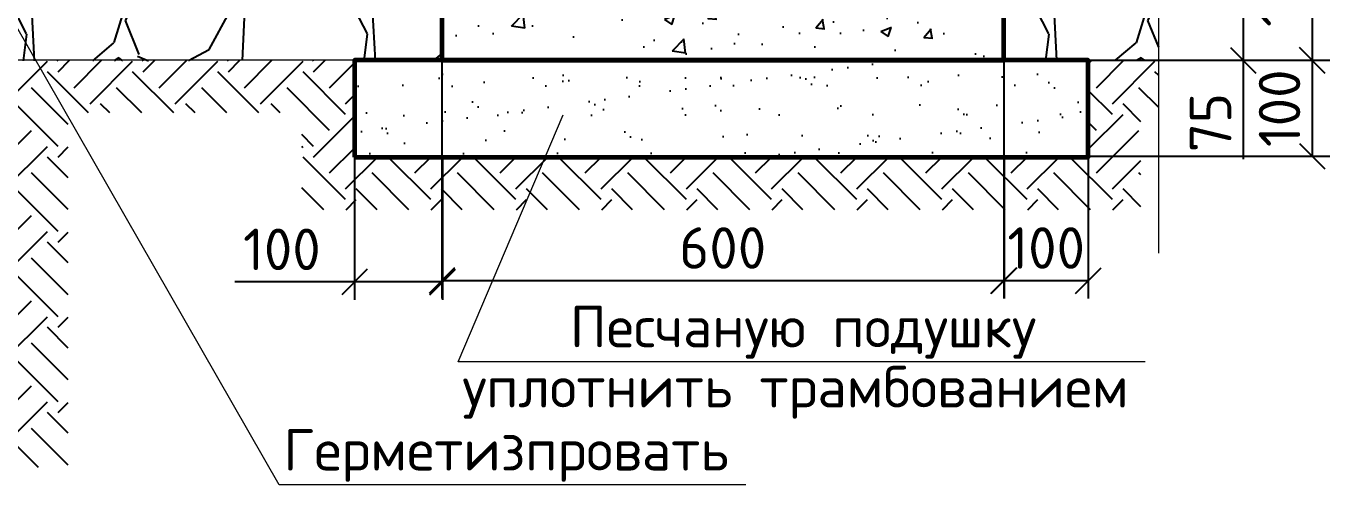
# Model space of a CAD drawing. Header units: millimetres. Extents: x 2079 to 5812, y 229 to 1012.
# Drawn here: x 5011.1 to 5121.1, y 706.8 to 745.5 of the extents above; entities that cross this region are included whole.
import ezdxf

# ---------------------------------------------------------------- set-up
doc = ezdxf.new("R2010")
doc.units = ezdxf.units.MM
for name, color, linetype, lineweight in [('12  Размер', 7, 'Continuous', 20), ('Объекты проектирования', 1, 'Continuous', 60), ('Размерный', 4, 'Continuous', 30)]:
    doc.layers.add(name, color=color, linetype=linetype, lineweight=lineweight)
doc.layers.add('РАЗМЕР', color=7, linetype='Continuous')
doc.layers.add('Штриховка', color=7, linetype='Continuous')
doc.styles.add('-ISOCPEUR-', font='isocpeur.ttf')
doc.styles.add('GOST', font='GOST.shx', dxfattribs={"oblique": 15})
doc.dimstyles.new('М 1 к 20', dxfattribs={"dimtxt": 3.5, "dimasz": 2.15, "dimexe": 1.5, "dimexo": 0, "dimgap": 1, "dimtad": 1, "dimdec": 0, "dimlfac": 20, "dimzin": 0, "dimdsep": 46, "dimtxsty": 'GOST', "dimblk": 'OBLIQUE', "dimcen": 5, "dimclrd": 256, "dimclre": 256, "dimclrt": 256, "dimazin": 2, "dimtm": 1e-09, "dimtfac": 1, "dimtdec": 0, "dimtmove": 0, "dimatfit": 3, "dimldrblk": 'NONE', "dimfxl": 0, "dimtolj": 1, "dimtzin": 0, "dimlwd": 25, "dimlwe": 25, "dimarcsym": 0})

# ---------------------------------------------------------------- blocks, each defined once
blk = doc.blocks.new('_Oblique')
at = {"color": 0, "linetype": 'ByBlock', "lineweight": -2}
blk.add_line((-0.5, -0.5), (0.5, 0.5), dxfattribs=at)
blk = doc.blocks.new('*D105')
at = {"layer": '12  Размер', "lineweight": 25, "ltscale": 50.00000000000001, "transparency": 16777216}
for p, q in [((5093.568791251431, 754.9157955138314), (5121.075746774384, 754.9157955138314)), ((5119.575746774384, 754.9157955138314), (5119.575746774384, 742.5862337578608)), ((5093.568791251431, 742.5862337578608), (5121.075746774384, 742.5862337578608))]:
    blk.add_line(p, q, dxfattribs=at)
at = {"layer": 'Defpoints', "color": 0, "ltscale": 50.00000000000001, "transparency": 16777216}
for p in [(5093.568791251431, 754.9157955138314), (5093.568791251431, 742.5862337578608), (5119.575746774384, 742.5862337578608)]:
    blk.add_point(p, dxfattribs=at)
at = {"layer": '12  Размер', "lineweight": 25, "ltscale": 50.00000000000001, "transparency": 16777216, "xscale": 2.15, "yscale": 2.15, "zscale": 2.15}
for p, rotation in [((5119.575746774384, 754.9157955138314), 90), ((5119.575746774384, 742.5862337578608), 270)]:
    blk.add_blockref('_Oblique', p, dxfattribs=dict(at, rotation=rotation))
at = {"layer": '12  Размер', "ltscale": 50.00000000000001, "transparency": 16777216, "insert": (5116.825746774383, 748.7510146358445), "char_height": 3.5, "attachment_point": 5, "rotation": 90, "style": '-ISOCPEUR-'}
blk.add_mtext('\\A1;150', dxfattribs=at)
blk = doc.blocks.new('_None')
blk = doc.blocks.new('*D106')
at = {"layer": '12  Размер', "lineweight": 25, "ltscale": 50.00000000000001, "transparency": 16777216}
for p, q in [((5093.568791251431, 742.5862337578608), (5121.075746774388, 742.5862337578608)), ((5119.575746774388, 742.5862337578608), (5119.575746774388, 734.4984917847785)), ((5100.698976640266, 734.4984917847785), (5121.075746774388, 734.4984917847785))]:
    blk.add_line(p, q, dxfattribs=at)
at = {"layer": 'Defpoints', "color": 0, "ltscale": 50.00000000000001, "transparency": 16777216}
for p in [(5093.568791251431, 742.5862337578608), (5100.698976640266, 734.4984917847785), (5119.575746774388, 734.4984917847785)]:
    blk.add_point(p, dxfattribs=at)
at = {"layer": '12  Размер', "lineweight": 25, "ltscale": 50.00000000000001, "transparency": 16777216, "xscale": 2.15, "yscale": 2.15, "zscale": 2.15}
for p, rotation in [((5119.575746774388, 742.5862337578608), 90), ((5119.575746774388, 734.4984917847785), 270)]:
    blk.add_blockref('_Oblique', p, dxfattribs=dict(at, rotation=rotation))
at = {"layer": '12  Размер', "ltscale": 50.00000000000001, "transparency": 16777216, "insert": (5116.825746774387, 738.542362771318), "char_height": 3.5, "attachment_point": 5, "rotation": 90, "style": '-ISOCPEUR-'}
blk.add_mtext('\\A1;100', dxfattribs=at)
blk = doc.blocks.new('*D107')
at = {"layer": '12  Размер', "lineweight": 25, "ltscale": 50.00000000000001, "transparency": 16777216}
for p, q in [((5038.825707616385, 734.4251566583594), (5038.825707616385, 722.3894849179001)), ((5046.250087384265, 734.4251566583594), (5046.250087384265, 722.3894849179001)), ((5038.825707616385, 723.8894849179001), (5028.725707616385, 723.8894849179001)), ((5046.250087384265, 723.8894849179001), (5038.825707616385, 723.8894849179001))]:
    blk.add_line(p, q, dxfattribs=at)
at = {"layer": 'Defpoints', "color": 0, "ltscale": 50.00000000000001, "transparency": 16777216}
for p in [(5038.825707616385, 734.4251566583594), (5046.250087384265, 734.4251566583594), (5038.825707616385, 723.8894849179001)]:
    blk.add_point(p, dxfattribs=at)
at = {"layer": '12  Размер', "lineweight": 25, "ltscale": 50.00000000000001, "transparency": 16777216, "xscale": 2.15, "yscale": 2.15, "zscale": 2.15, "rotation": 180}
blk.add_blockref('_Oblique', (5038.825707616385, 723.8894849179001), dxfattribs=at)
at = {"layer": '12  Размер', "lineweight": 25, "ltscale": 50.00000000000001, "transparency": 16777216, "xscale": 2.15, "yscale": 2.15, "zscale": 2.15}
blk.add_blockref('_Oblique', (5046.250087384265, 723.8894849179001), dxfattribs=at)
at = {"layer": '12  Размер', "ltscale": 50.00000000000001, "transparency": 16777216, "insert": (5032.700707616385, 726.6394849179001), "char_height": 3.5, "attachment_point": 5, "style": '-ISOCPEUR-'}
blk.add_mtext('\\A1;100', dxfattribs=at)
blk = doc.blocks.new('*D108')
at = {"layer": '12  Размер', "lineweight": 25, "ltscale": 50.00000000000001, "transparency": 16777216}
for p, q in [((5100.698976640264, 734.4984917847783), (5100.698976640264, 722.502957682615)), ((5093.597248503369, 734.4253452209291), (5093.597248503369, 722.502957682615)), ((5093.597248503369, 724.002957682615), (5100.698976640264, 724.002957682615))]:
    blk.add_line(p, q, dxfattribs=at)
at = {"layer": 'Defpoints', "color": 0, "ltscale": 50.00000000000001, "transparency": 16777216}
for p in [(5100.698976640264, 734.4984917847783), (5093.597248503369, 734.4253452209291), (5100.698976640264, 724.002957682615)]:
    blk.add_point(p, dxfattribs=at)
at = {"layer": '12  Размер', "lineweight": 25, "ltscale": 50.00000000000001, "transparency": 16777216, "xscale": 2.15, "yscale": 2.15, "zscale": 2.15, "rotation": 180}
blk.add_blockref('_Oblique', (5093.597248503369, 724.002957682615), dxfattribs=at)
at = {"layer": '12  Размер', "lineweight": 25, "ltscale": 50.00000000000001, "transparency": 16777216, "xscale": 2.15, "yscale": 2.15, "zscale": 2.15}
blk.add_blockref('_Oblique', (5100.698976640264, 724.002957682615), dxfattribs=at)
at = {"layer": '12  Размер', "ltscale": 50.00000000000001, "transparency": 16777216, "insert": (5097.148112571816, 726.752957682615), "char_height": 3.5, "attachment_point": 5, "style": '-ISOCPEUR-'}
blk.add_mtext('\\A1;100', dxfattribs=at)
blk = doc.blocks.new('*D109')
at = {"layer": '12  Размер', "lineweight": 25, "ltscale": 50.00000000000001, "transparency": 16777216}
for p, q in [((5093.498241567888, 748.6748637130247), (5115.258660602973, 748.6748637130247)), ((5113.758660602973, 748.6748637130247), (5113.758660602973, 742.5862337578608)), ((5093.568791251431, 742.5862337578608), (5115.258660602973, 742.5862337578608)), ((5113.758660602973, 742.5862337578608), (5113.758660602973, 734.2362337578608))]:
    blk.add_line(p, q, dxfattribs=at)
at = {"layer": 'Defpoints', "color": 0, "ltscale": 50.00000000000001, "transparency": 16777216}
for p in [(5093.498241567888, 748.6748637130247), (5093.568791251431, 742.5862337578608), (5113.758660602973, 742.5862337578608)]:
    blk.add_point(p, dxfattribs=at)
at = {"layer": '12  Размер', "lineweight": 25, "ltscale": 50.00000000000001, "transparency": 16777216, "xscale": 2.15, "yscale": 2.15, "zscale": 2.15}
for p, rotation in [((5113.758660602973, 748.6748637130247), 90), ((5113.758660602973, 742.5862337578608), 270)]:
    blk.add_blockref('_Oblique', p, dxfattribs=dict(at, rotation=rotation))
at = {"layer": '12  Размер', "ltscale": 50.00000000000001, "transparency": 16777216, "insert": (5111.008660602972, 737.3362337578592), "char_height": 3.5, "attachment_point": 5, "rotation": 90, "style": '-ISOCPEUR-'}
blk.add_mtext('\\A1;75', dxfattribs=at)
blk = doc.blocks.new('*D111')
at = {"layer": '12  Размер', "lineweight": 25, "ltscale": 50.00000000000001, "transparency": 16777216}
for p, q in [((5046.182201380074, 742.5862337578606), (5046.182201380074, 722.502957682615)), ((5093.56879125143, 742.5862337578606), (5093.56879125143, 722.502957682615)), ((5046.182201380074, 724.002957682615), (5093.56879125143, 724.002957682615))]:
    blk.add_line(p, q, dxfattribs=at)
at = {"layer": 'Defpoints', "color": 0, "ltscale": 50.00000000000001, "transparency": 16777216}
for p in [(5046.182201380074, 742.5862337578606), (5093.56879125143, 742.5862337578606), (5093.56879125143, 724.002957682615)]:
    blk.add_point(p, dxfattribs=at)
at = {"layer": '12  Размер', "lineweight": 25, "ltscale": 50.00000000000001, "transparency": 16777216, "xscale": 2.15, "yscale": 2.15, "zscale": 2.15, "rotation": 180}
blk.add_blockref('_Oblique', (5046.182201380074, 724.002957682615), dxfattribs=at)
at = {"layer": '12  Размер', "lineweight": 25, "ltscale": 50.00000000000001, "transparency": 16777216, "xscale": 2.15, "yscale": 2.15, "zscale": 2.15}
blk.add_blockref('_Oblique', (5093.56879125143, 724.002957682615), dxfattribs=at)
at = {"layer": '12  Размер', "ltscale": 50.00000000000001, "transparency": 16777216, "insert": (5069.875496315752, 726.752957682615), "char_height": 3.5, "attachment_point": 5, "style": '-ISOCPEUR-'}
blk.add_mtext('\\A1;600', dxfattribs=at)

msp = doc.modelspace()

# ---------------------------------------------------------------- hatches: boundary and pattern name
at = {"layer": 'Штриховка'}
h = msp.add_hatch(dxfattribs=at)
h.set_pattern_fill('AR-SAND', scale=0.1, style=0)
h.set_pattern_definition([(37.50000000000001, (-10953.9737973594, 4740.516888587761), (-0.1600031295984046, 4.894132373293424), [0, -3.860800000000001, 0, -4.318000000000001, 0, -4.1275]), (7.499999999999999, (-10953.9737973594, 4740.516888587761), (4.495232831380027, 7.168251005683543), [0, -2.0828, 0, -3.4798, 0, -1.3335]), (327.5, (-10957.0979973594, 4740.516888587761), (7.90992370241458, 0.01437184678545762), [0, -1.27, 0, -4.572, 0, -5.969]), (317.5, (-10957.0979973594, 4740.516888587761), (7.635564524722972, 2.229293232572163), [0, -0.635, 0, -2.9972, 0, -3.429])])
h.paths.add_polyline_path([(5100.698976640264, 742.5862337578606), (5038.825707616385, 742.5862337578606), (5038.825707616385, 734.4251566583594), (5100.698976640264, 734.4251566583594)])
h.paths.add_polyline_path([(5082.629729832022, 792.9098655539551), (5082.629729832022, 815.0458677876991), (5073.614813747392, 815.0458677876991), (5073.614813747392, 772.2758557468437, -0.414213562373089), (5063.12670218824, 761.7877441876904), (5057.127944150869, 760.4336266940331), (5057.127944150869, 755.0266027715729), (5082.629729832022, 755.0266027715729)])
h.paths.add_polyline_path([(5066.264009894521, 815.0458677876991), (5057.127944150869, 815.0458677876991), (5057.127944150869, 792.8348560169438), (5057.127944150869, 767.8805691154689), (5063.013053878087, 769.1406071593324, 0.4248661393476422), (5066.264009894521, 772.2758557468437)], flags=17)
h.paths.add_polyline_path([(5063.43650369685, 757.2890161891414), (5074.781478443681, 757.2890161891414), (5076.406874100159, 763.355075361525), (5065.06189935333, 763.355075361525)], flags=24)
h = msp.add_hatch(dxfattribs=at)
h.set_pattern_fill('GRAVEL', scale=0.8, angle=45, style=0)
h.set_pattern_definition([(273.0127875, (-10957.99695210164, 4765.230553432943), (14.36840977666074, -244.2629664940856), [2.73377152, -270.64386911652]), (229.969741, (-10957.8532680037, 4762.500555572138), (158.0525068440633, 186.7893280685547), [4.691237759999975, -464.4323911481904]), (177.5104471, (-10960.87063406038, 4758.908453123709), (301.7366056734302, -14.36840967784963), [3.30785216, -327.4777823528]), (312.2736889999999, (-10962.8822114315, 4749.712670855735), (-272.9997860488997, 301.7366056965069), [4.272036160000001, -422.931499405904]), (337.83365418, (-10960.00852947276, 4746.551620701119), (-244.2629664965818, 100.5788685474443), [4.189069600000001, -414.718461962752]), (42.27368899999997, (-10956.12905882846, 4744.97109562381), (-301.7366056965069, -272.9997860488997), [4.272036160000001, -422.931499405904]), (82.69424047, (-10952.96800867384, 4747.844777582553), (-43.10522936209938, -330.473425257813), [5.64954928, -559.3049225139761]), (117.25532837, (-10952.24958818416, 4753.448457402101), (-215.526146870019, 416.6838840360396), [5.33375616, -528.04205281524]), (166.42956562, (-10954.69221784909, 4758.190032634024), (-301.7366056741978, 71.84204894220872), [4.286503999999975, -424.3643655896945]), (220.2363583, (-10958.85905668927, 4759.195821319585), (172.4209175470917, 143.6840979100116), [4.89370624, -239.7914956]), (267.3974378, (-10962.59484323563, 4756.034771164968), (-14.36840978217447, -330.4734252558463), [6.328623359999976, -626.5341800974129]), (183.81407483, (-10948.51380163779, 4763.793712453571), (-186.7893273192153, -14.36840978066778), [2.16003632, -213.844526594752]), (216.4692344, (-10950.66906310685, 4763.650028355634), (215.5261468780938, 158.0525077684483), [4.10945584, -406.83711197632]), (270, (-10953.9737973594, 4761.207398690703), (14.368409793712, -14.368409793712), [2.87367472, -25.863144867424]), (248.19859051, (-10956.70379522021, 4761.925819180389), (43.10522938812809, 100.5788685528939), [1.547530559999994, -153.2049789511512]), (336.80140949, (-10957.27853161196, 4760.488978201018), (-57.47363917684719, 28.73681958341272), [2.18852496, -107.23802392]), (75.96375653, (-10955.26695424084, 4759.626873613395), (14.36840979634255, 71.84204896803001), [3.55455728, -114.93038522328]), (206.56505118, (-10954.40484965321, 4763.075291963885), (43.10522938037582, 14.36840979596676), [2.57029712, -61.687184934624]), (61.38954033400001, (-10965.61220929231, 4752.155300520666), (100.578868555974, 186.7893273182406), [3.600704, -356.470613380312]), (115.34617594, (-10963.88800011706, 4755.316350675283), (100.5788685488531, -215.5261469090522), [3.020791519999988, -299.0577254255984]), (338.19859051, (-10957.27853161196, 4765.948973922628), (-100.5788685529682, 43.10522938815789), [3.095040799999988, -151.6574687111512]), (28.61045967000005, (-10954.40484965321, 4764.799501139132), (-186.7893273111964, -100.5788685690386), [3.600704, -356.47061338032]), (24.44395478000004, (-10956.70379522021, 4743.246886448565), (-100.5788685559749, -43.10522938112996), [3.4722816, -170.141874504848]), (339.7751406, (-10953.54274506559, 4744.683727427937), (-229.8945567460065, 86.21045863787151), [2.90937696, -288.02874704576]), (111.80140949, (-10942.76643772031, 4751.724248226854), (-43.10522938745066, 100.5788685532683), [3.0950408, -151.657468711152]), (62.35402464, (-10943.91591050381, 4754.597930185597), (-129.3156881276164, -244.2629665014276), [3.406261920000001, -337.2190078416]), (114.44395478, (-10949.80695851923, 4744.683727427937), (43.10522938043145, -100.5788685562749), [1.736140799999994, -171.8780153048473]), (146.309932474, (-10943.62854230793, 4750.862143639231), (-71.84204896855758, 43.10522938113177), [1.0361168, -102.575959716208]), (210.963756532, (-10944.49064689555, 4751.43688003098), (57.47363917483906, 28.73681958741929), [4.189069599999976, -79.5924367125516]), (231.00900596, (-10948.08274934398, 4749.281618561923), (129.3156881351143, 158.0525077375755), [3.882135999999989, -384.3309189066946]), (348.69006753, (-10953.9737973594, 4758.333716731962), (-43.10522938213134, 14.36840979071666), [2.93059104, -70.33421087744]), (38.15722658999998, (-10951.10011540066, 4757.758980340213), (272.9997860692173, 215.5261469199505), [5.11645408, -506.528072520248]), (105.9453959, (-10947.07696065842, 4760.92003049483), (43.1052293786461, -158.0525077314956), [2.09206592, -207.11513854488]), (135, (-10947.65169705017, 4762.931607865949), (-28.73681958742129, 1.77635683940025e-15), [1.2192, -19.1008]), (165.25643716, (-10948.80116983367, 4749.425302659862), (158.0525077278018, -43.1052293921777), [2.822935679999988, -279.4715261855984]), (93.01278749999965, (-10951.53116769447, 4750.143723149546), (-14.36840977580592, 244.2629664941306), [5.467543039999997, -267.9100975965197]), (45, (-10951.81853589034, 4755.603718871156), (1.77635683940025e-15, 28.73681958742129), [5.283200000000001, -15.0368]), (10.30484649999996, (-10948.08274934398, 4759.339505417522), (244.2629664697527, 43.10522951331539), [3.212876479999992, -318.074533793119]), (299.0546040999999, (-10944.92169918936, 4759.914241809271), (43.10522938238883, -71.84204896780258), [2.95863264, -144.973200310176]), (252.64597536, (-10943.48485820999, 4757.327928046401), (-129.3156881724867, -416.6838840085809), [4.8171608, -476.899715383504]), (220.42607874, (-10944.92169918936, 4752.730036912415), (-201.1577371119395, -172.4209175245241), [5.096235679999975, -504.5267716499184])])
h.paths.add_polyline_path([(5106.634435835887, 792.4304971664928), (5086.852252560037, 792.4304971664928), (5086.852252560037, 757.9600440414565), (5106.634435835887, 768.8911235393357), (5106.634435835887, 769.6085845611419), (5106.634435835887, 778.2997031564696), (5108.365292814193, 779.0797021954745), (5104.216703348891, 780.044420108035), (5106.634435835887, 780.5576457999518)])
h.paths.add_polyline_path([(5106.634435835887, 768.8911235393357), (5086.852252560037, 757.9600440414565), (5086.852252560037, 755.0266027715729), (5089.791963859536, 755.0266027715729), (5106.634435835887, 764.103060916354)])
h.paths.add_polyline_path([(5106.634435835887, 764.103060916354), (5089.791963859536, 755.0266027715729), (5093.56879125143, 755.0266027715729), (5093.56879125143, 742.5862337578606), (5100.698976640264, 742.5862337578606), (5106.634435835887, 742.5862337578606), (5106.634435835887, 747.4923691402932), (5108.365292814193, 748.2723681792982), (5104.216703348891, 749.2370860918586), (5106.634435835887, 749.7503117837755)])
h.paths.add_polyline_path([(5046.182201380074, 755.0266027715729), (5052.909586155418, 755.0266027715729), (5052.909586155418, 759.4814041972154), (5010.246737052279, 749.8509923786455), (5010.246737052279, 748.9960690067796), (5009.306727851686, 745.6332222047781), (5008.996480760097, 742.5359760113029), (5046.182201380074, 742.5862337578606)])
h.paths.add_polyline_path([(5052.909586155418, 792.4304971664928), (5024.060687663447, 792.4304971664928), (5047.78633359921, 765.8804730711067), (5052.909586155418, 766.9773928276377)])
h.paths.add_polyline_path([(5024.060687663447, 792.4304971664928), (5010.230848110386, 792.4304971664928), (4939.913089433674, 792.4064479897365), (4942.057214814486, 763.51483342248), (5010.590098944052, 763.5159266093947), (5010.535969941035, 757.904942021963), (5047.78633359921, 765.8804730711067)])
h.paths.add_polyline_path([(4939.913089433674, 792.4064479897365), (4939.913089433674, 792.4304971664928), (4930.797333863495, 792.4304971664928), (4930.797333863495, 780.8767711955384), (4930.797333863495, 779.8013231247883), (4932.5281908418, 779.398827591061), (4930.797333863495, 778.6188285520561), (4930.797333863495, 768.3657886101905), (4941.928566863434, 764.8520249512644)])
h.paths.add_polyline_path([(4941.928566863434, 764.8520249512644), (4930.797333863495, 768.3657886101905), (4930.797333863495, 767.0644381397092), (4942.057214814486, 758.9441786722223)])
h.paths.add_polyline_path([(4942.057214814486, 758.9441786722223), (4930.797333863495, 767.0644381397092), (4930.797333863495, 761.3175461324768), (4930.797333863495, 760.2420980617267), (4932.5281908418, 759.8396025279994), (4930.797333863495, 759.0596034889945), (4930.797333863495, 752.3420456664667), (4942.744608667143, 748.0400691885657)])
h.paths.add_polyline_path([(4942.744608667143, 748.0400691885657), (4930.797333863495, 752.3420456664667), (4930.797333863495, 742.5862337578606), (4943.0884178479, 742.5862337578606)])
h.paths.add_polyline_path([(5091.602621632308, 782.7361716246637), (5097.102621632308, 782.7361716246637), (5098.955440611007, 789.6509861903874), (5093.455440611007, 789.6509861903874)], flags=16)
h.paths.add_polyline_path([(5041.918632002073, 782.7361716246637), (5047.418632002073, 782.7361716246637), (5049.271450980772, 789.6509861903874), (5043.771450980772, 789.6509861903874)], flags=16)
at = {"layer": 'Штриховка', "lineweight": 25}
h = msp.add_hatch(dxfattribs=at)
h.set_pattern_fill('AR-CONC', scale=0.05, style=0)
h.set_pattern_definition([(49.99999999999999, (-10953.9737973594, 4817.123974341925), (9.1092334498002, -0.7969542769451543), [0.9525000000000001, -10.4775]), (355, (-10953.9737973594, 4817.123974341925), (-1.762171071248467, 9.552842261951758), [0.762, -8.3820292085]), (100.4514447, (-10953.2146970094, 4817.057561666925), (7.347062354517664, 8.755887595609755), [0.8095004399999999, -8.904512229999996]), (46.18420000000002, (-10953.9737973594, 4819.663974341924), (13.5539520446065, -2.102116396636358), [1.428749999999994, -15.71624999999995]), (96.63555760999992, (-10952.8443023594, 4819.488799341923), (11.87020670257515, 12.37130622988608), [1.214251157, -13.356780408]), (351.1841511700001, (-10953.9737973594, 4819.663974341924), (11.87020670324885, 12.37130622927663), [1.1429983535, -12.572986596]), (21, (-10952.7037973594, 4819.028974341923), (7.580719563456625, -5.11325990935438), [0.9525000000000001, -10.4775]), (326.0000000000001, (-10952.7037973594, 4819.028974341923), (3.090101417382354, 9.209398306115963), [0.762, -8.382]), (71.45144499999999, (-10952.0720707294, 4818.602869346923), (10.67082096393581, 4.096138444295263), [0.8095004400000001, -8.90449688]), (37.50000000000001, (-10953.9737973594, 4817.123974341925), (0.1544301625295909, 4.227751943657656), [0, -8.2804, 0, -8.509, 0, -8.41375]), (7.499999999999999, (-10953.9737973594, 4817.123974341925), (3.340983125515288, 5.009028740905975), [0, -4.8514, 0, -8.0899, 0, -3.20675]), (327.5, (-10956.8058973594, 4817.123974341925), (6.77952975834357, -0.2864371996336722), [0, -3.175, 0, -9.906, 0, -13.1445]), (317.5, (-10958.0758973594, 4817.123974341925), (7.406459069300903, 1.271324551666652), [0, -4.1275, 0, -6.578600000000001, 0, -9.3345])])
h.paths.add_polyline_path([(5093.56879125143, 755.0266027715729), (5046.182201380074, 755.0266027715729), (5046.182201380074, 742.5862337578606), (5093.56879125143, 742.5862337578606)])
at = {"layer": 'Штриховка'}
h = msp.add_hatch(dxfattribs=at)
h.set_pattern_fill('EARTH', scale=0.8, angle=45, style=0)
h.set_pattern_definition([(45, (-10953.9737973594, 4740.516888587761), (4.440892098500626e-16, 7.184204896855324), [5.08, -5.08]), (45, (-10955.32083577756, 4741.863927005921), (4.440892098500626e-16, 7.184204896855324), [5.08, -5.08]), (45, (-10956.66787419572, 4743.210965424081), (4.440892098500626e-16, 7.184204896855324), [5.08, -5.08]), (135, (-10956.66787419572, 4744.108991036188), (-7.184204896855324, 4.440892098500626e-16), [5.08, -5.08]), (135, (-10955.32083577756, 4745.456029454348), (-7.184204896855324, 4.440892098500626e-16), [5.08, -5.08]), (135, (-10953.9737973594, 4746.803067872508), (-7.184204896855324, 4.440892098500626e-16), [5.08, -5.08])])
h.paths.add_polyline_path([(4930.797333863495, 742.5862337578606), (4930.797333863495, 738.1450919810509), (4935.471947656864, 738.1450919810509), (4935.477401997203, 708.2385514367156), (5014.671989887196, 708.2385514367156), (5014.671989887194, 737.8148142767618), (5011.937543953472, 742.5862337578606), (5008.996480760097, 742.5359760113029), (5006.45580540735, 717.1720087785575), (5006.45580540735, 712.6796932135253), (4944.690527772327, 712.6796932135253), (4944.690527772327, 717.1720087785575), (4943.0884178479, 742.5862337578606)])
h.paths.add_polyline_path([(5034.384565839575, 738.1450919810509), (5034.384565839604, 729.984014881547), (5053.024275427153, 729.9840148815479), (5054.914139105067, 734.4251566583594), (5038.825707616385, 734.4251566583594), (5038.825707616385, 742.5862337578606), (5011.937543953472, 742.5862337578606), (5014.671989887194, 737.8148142767618), (5014.671989887194, 738.1450919810509)])
h.paths.add_polyline_path([(5105.140118417074, 729.9840148815497), (5105.140118417074, 738.1450919810509), (5106.634435835887, 738.1450919810509), (5106.634435835887, 742.5862337578606), (5100.698976640264, 742.5862337578606), (5100.698976640264, 734.4251566583594), (5054.914139105067, 734.4251566583594), (5053.024275427153, 729.9840148815479)])

# ---------------------------------------------------------------- linework, layer by layer
at = {"layer": '12  Размер', "color": 7, "ltscale": 50.00000000000001}
for p, q in [((5032.466726319019, 706.7642270171168), (5008.307126677915, 748.9210614095923)), ((5047.565992511445, 717.1571593946096), (5056.429554209215, 737.986351789466)), ((5105.486003018552, 717.1571593946096), (5047.565992511445, 717.1571593946096)), ((5071.809031533179, 706.7642270171168), (5032.466726319019, 706.7642270171168))]:
    msp.add_line(p, q, dxfattribs=at)
at = {"layer": 'Объекты проектирования', "color": 7}
for points in [[(5046.182201380074, 742.5862337578606), (5093.56879125143, 742.5862337578606), (5093.56879125143, 755.0266027715729), (5046.182201380074, 755.0266027715729)], [(5038.825707616385, 734.4251566583594), (5100.698976640264, 734.4251566583594), (5100.698976640264, 742.5862337578606), (5038.825707616385, 742.5862337578606)]]:
    msp.add_lwpolyline(points, close=True, dxfattribs=at)
at = {"layer": 'Размерный', "color": 7, "linetype": 'ByBlock', "lineweight": 13}
msp.add_line((5106.634435835887, 742.5862337578606), (5009.001515012695, 742.5862337578596), dxfattribs=at)
at = {"layer": 'Размерный', "color": 7, "linetype": 'ByBlock', "lineweight": 13, "flags": 128}
msp.add_lwpolyline([(5106.634435835887, 726.3137421901843), (5106.634435835887, 747.4923691402932), (5108.365292814193, 748.2723681792982), (5104.216703348891, 749.2370860918586), (5106.634435835887, 749.7503117837755), (5106.634435835887, 769.6085845611419)], dxfattribs=at)

# ---------------------------------------------------------------- texts
at = {"layer": 'РАЗМЕР', "color": 7, "style": '-ISOCPEUR-'}
for s, p in [('Песчаную подушку', (5056.986236076438, 718.3728251207281)), ('уплотнить трамбованием', (5047.921916396546, 713.302945031704)), ('Герметизпровать', (5032.82265020412, 707.9798927432353))]:
    msp.add_text(s, height=3.5, dxfattribs=at).set_placement(p)

# ---------------------------------------------------------------- dimensions: what is measured, and where the dimension line sits
at = {"layer": '12  Размер', "color": 7, "ltscale": 50.00000000000001}
for base, p1, p2, text, picture, middle in [((5119.575746774384, 742.5862337578608), (5093.56879125143, 754.9157955138312), (5093.56879125143, 742.5862337578606), '150', '*D105', (5116.825746774383, 748.7510146358445)), ((5113.758660602973, 742.5862337578608), (5093.498241567886, 748.6748637130245), (5093.56879125143, 742.5862337578606), '75', '*D109', (5111.008660602972, 737.3362337578592)), ((5119.575746774388, 734.4984917847785), (5093.56879125143, 742.5862337578606), (5100.698976640264, 734.4984917847783), '100', '*D106', (5116.825746774387, 738.542362771318))]:
    dim = msp.add_linear_dim(base=base, p1=p1, p2=p2, angle=90, text=text, dimstyle='М 1 к 20', override={"dimtxsty": '-ISOCPEUR-'}, dxfattribs=at)
    dim.commit()
    dim.dimension.update_dxf_attribs({"geometry": picture, "text_midpoint": middle})
for base, p1, p2, text, picture, middle in [((5093.56879125143, 724.002957682615), (5046.182201380074, 742.5862337578606), (5093.56879125143, 742.5862337578606), '600', '*D111', (5069.875496315752, 726.752957682615)), ((5038.825707616385, 723.8894849179001), (5046.250087384265, 734.4251566583594), (5038.825707616385, 734.4251566583594), '100', '*D107', (5032.700707616385, 726.6394849179001))]:
    dim = msp.add_linear_dim(base=base, p1=p1, p2=p2, text=text, dimstyle='М 1 к 20', override={"dimtxsty": '-ISOCPEUR-'}, dxfattribs=at)
    dim.commit()
    dim.dimension.update_dxf_attribs({"geometry": picture, "text_midpoint": middle})
dim = msp.add_linear_dim(base=(5100.698976640264, 724.002957682615), p1=(5093.597248503369, 734.4253452209291), p2=(5100.698976640264, 734.4984917847783), text='100', dimstyle='М 1 к 20', override={"dimtxsty": '-ISOCPEUR-'}, dxfattribs=at)
dim.commit()
dim.dimension.update_dxf_attribs({"geometry": '*D108', "text_midpoint": (5097.148112571816, 724.002957682615), "dimtype": 160})

doc.saveas('drawing.dxf')
